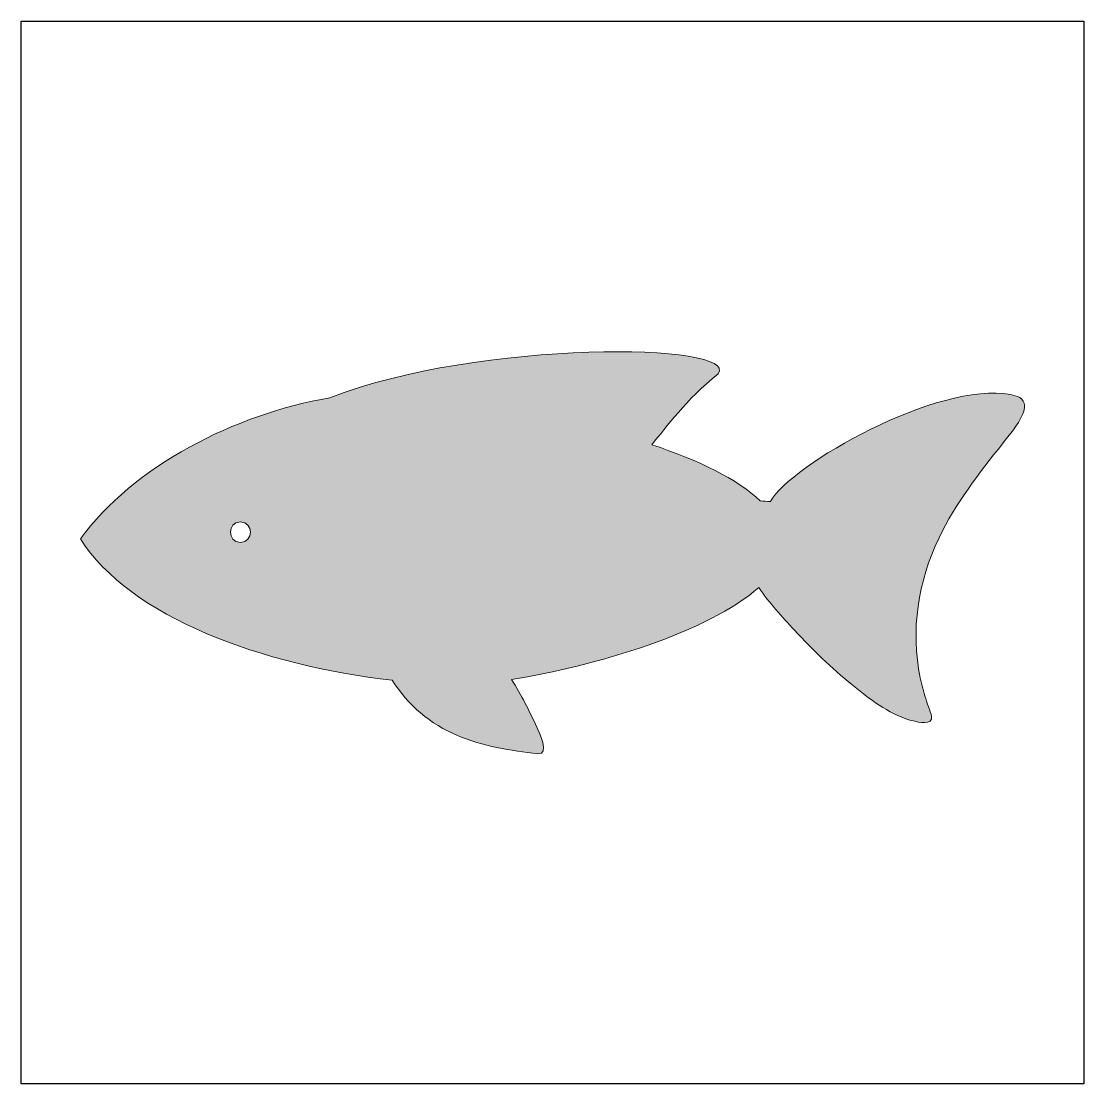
# Model space of a CAD drawing. Header units: inches. Extents: x 0 to 114, y 0 to 114.
import ezdxf

# ---------------------------------------------------------------- set-up
doc = ezdxf.new("R2010")
doc.units = ezdxf.units.IN
doc.header["$MEASUREMENT"] = 0
doc.layers.add('Image Background', color=7, linetype='Continuous')
doc.layers.add('Layer 1', color=7, linetype='Continuous')
picture_1 = doc.add_image_def('image1.png', size_in_pixel=(1350, 1350))

msp = doc.modelspace()

# ---------------------------------------------------------------- hatches: boundary and pattern name
at = {"layer": 'Layer 1', "true_color": 0x90278e}
h = msp.add_hatch(color=217, dxfattribs=at)
h.dxf.hatch_style = 2
edge = h.paths.add_edge_path()
edge.add_spline(control_points=[(80.59, 62.63), (80.21, 62.64), (79.84, 62.67), (79.49, 62.72), (77.04, 65.05), (72.91, 67.05), (67.82, 68.75), (69.48, 70.69), (71.43, 73.53), (74.96, 76.37), (77.47, 79.74), (49.28, 80.06), (33.21, 73.8), (23.05, 72.07), (11.99, 66.4), (6.36, 58.62), (11.68, 50.2), (25.99, 44.98), (39.91, 43.41), (41.59, 40.74), (44.02, 38.68), (46.92, 37.46), (49.66, 36.3), (52.64, 35.85), (55.57, 35.48), (56.91, 35.35), (55.66, 37.95), (55.47, 38.35), (54.66, 40.11), (53.76, 41.84), (52.74, 43.5), (61.71, 44.87), (74.06, 48.66), (79.34, 53.38), (80.46, 51.73), (81.84, 50.24), (83.19, 48.78), (85.12, 46.71), (87.16, 44.73), (89.35, 42.94), (91.2, 41.42), (93.27, 39.84), (95.59, 39.13), (96.03, 39), (97.73, 38.51), (97.92, 39.22), (98.01, 39.56), (97.8, 39.95), (97.69, 40.26), (97.55, 40.65), (97.42, 41.04), (97.3, 41.44), (97.07, 42.17), (96.88, 42.91), (96.72, 43.66), (95.64, 48.8), (96.48, 54.02), (98.73, 58.72), (100.5, 62.43), (103.02, 65.64), (105.55, 68.85), (106.33, 69.83), (107.19, 70.84), (107.71, 71.99), (108.01, 72.64), (108.12, 73.39), (107.41, 73.81), (107.12, 73.98), (106.77, 74.08), (106.43, 74.14), (98.67, 75.63), (82.71, 66.53), (80.59, 62.63)], knot_values=[0, 0, 0, 0, 1, 1, 1, 2, 2, 2, 3, 3, 3, 4, 4, 4, 5, 5, 5, 6, 6, 6, 7, 7, 7, 8, 8, 8, 9, 9, 9, 10, 10, 10, 11, 11, 11, 12, 12, 12, 13, 13, 13, 14, 14, 14, 15, 15, 15, 16, 16, 16, 17, 17, 17, 18, 18, 18, 19, 19, 19, 20, 20, 20, 21, 21, 21, 22, 22, 22, 23, 23, 23, 24, 24, 24, 24], degree=3, periodic=1)
edge = h.paths.add_edge_path()
edge.add_spline(control_points=[(23.57, 60.45), (25.01, 60.45), (25.01, 58.22), (23.57, 58.22), (22.14, 58.22), (22.14, 60.45), (23.57, 60.45)], knot_values=[0, 0, 0, 0, 1, 1, 1, 2, 2, 2, 2], degree=3, periodic=1)

# ---------------------------------------------------------------- linework, layer by layer
at = {"layer": 'Layer 1', "lineweight": 0}
for points, knots in [([(80.59, 62.63), (80.21, 62.64), (79.84, 62.67), (79.49, 62.72), (77.04, 65.05), (72.91, 67.05), (67.82, 68.75), (69.48, 70.69), (71.43, 73.53), (74.96, 76.37), (77.47, 79.74), (49.28, 80.06), (33.21, 73.8), (23.05, 72.07), (11.99, 66.4), (6.36, 58.62), (11.68, 50.2), (25.99, 44.98), (39.91, 43.41), (41.59, 40.74), (44.02, 38.68), (46.92, 37.46), (49.66, 36.3), (52.64, 35.85), (55.57, 35.48), (56.91, 35.35), (55.66, 37.95), (55.47, 38.35), (54.66, 40.11), (53.76, 41.84), (52.74, 43.5), (61.71, 44.87), (74.06, 48.66), (79.34, 53.38), (80.46, 51.73), (81.84, 50.24), (83.19, 48.78), (85.12, 46.71), (87.16, 44.73), (89.35, 42.94), (91.2, 41.42), (93.27, 39.84), (95.59, 39.13), (96.03, 39), (97.73, 38.51), (97.92, 39.22), (98.01, 39.56), (97.8, 39.95), (97.69, 40.26), (97.55, 40.65), (97.42, 41.04), (97.3, 41.44), (97.07, 42.17), (96.88, 42.91), (96.72, 43.66), (95.64, 48.8), (96.48, 54.02), (98.73, 58.72), (100.5, 62.43), (103.02, 65.64), (105.55, 68.85), (106.33, 69.83), (107.19, 70.84), (107.71, 71.99), (108.01, 72.64), (108.12, 73.39), (107.41, 73.81), (107.12, 73.98), (106.77, 74.08), (106.43, 74.14), (98.67, 75.63), (82.71, 66.53), (80.59, 62.63)], [0, 0, 0, 0, 1, 1, 1, 2, 2, 2, 3, 3, 3, 4, 4, 4, 5, 5, 5, 6, 6, 6, 7, 7, 7, 8, 8, 8, 9, 9, 9, 10, 10, 10, 11, 11, 11, 12, 12, 12, 13, 13, 13, 14, 14, 14, 15, 15, 15, 16, 16, 16, 17, 17, 17, 18, 18, 18, 19, 19, 19, 20, 20, 20, 21, 21, 21, 22, 22, 22, 23, 23, 23, 24, 24, 24, 24]), ([(23.57, 60.45), (25.01, 60.45), (25.01, 58.22), (23.57, 58.22), (22.14, 58.22), (22.14, 60.45), (23.57, 60.45)], [0, 0, 0, 0, 1, 1, 1, 2, 2, 2, 2])]:
    msp.add_open_spline(points, degree=3, knots=knots, dxfattribs=at)

# ---------------------------------------------------------------- pictures from other files: only their frames are drawn
at = {"layer": 'Image Background'}
image = msp.add_image(picture_1, insert=(0, 0), size_in_units=(114.3, 114.3), dxfattribs=at)

doc.saveas('drawing.dxf')
